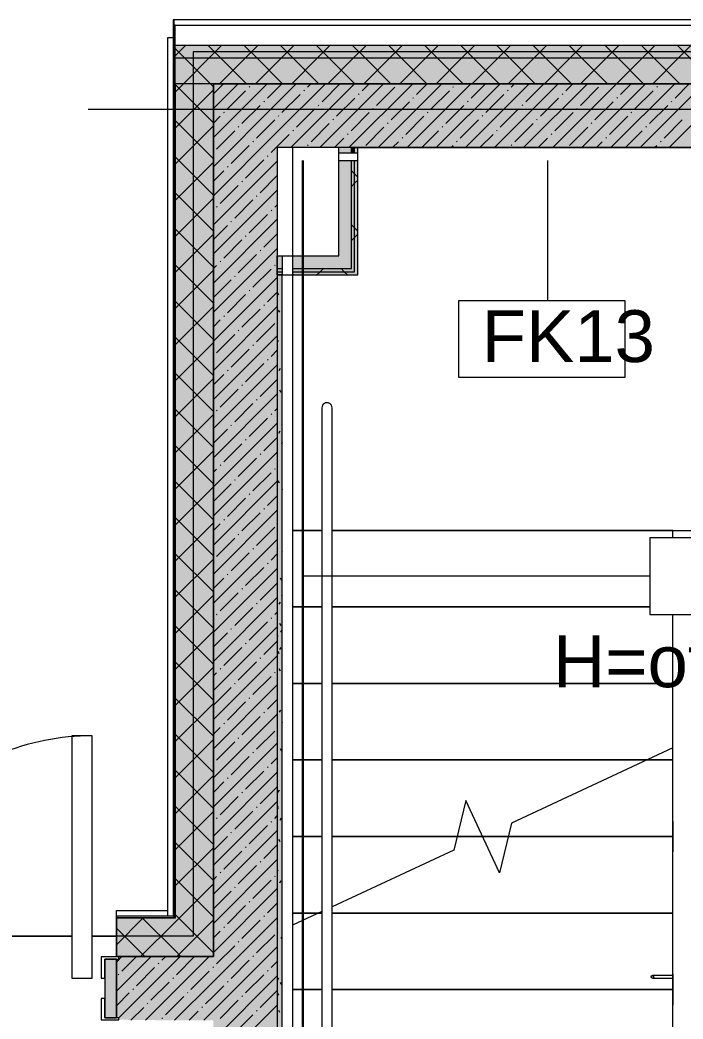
# Model space of a CAD drawing. Header units: millimetres. Extents: x -3817 to 677485, y -22715 to 103890.
# Drawn here: x 88646 to 91243, y 25346 to 29261 of the extents above; entities that cross this region are included whole.
import ezdxf

# ---------------------------------------------------------------- set-up
doc = ezdxf.new("R2010")
doc.units = ezdxf.units.MM
doc.layers.add('PDF _Геометрия', color=7, linetype='Continuous', true_color=0x1d1d1d)
doc.layers.add('PDF _Сплошная заливка', color=7, linetype='Continuous', true_color=0xffffff)
doc.layers.add('PDF _Текст', color=7, linetype='Continuous')
doc.styles.add('PDF GOST-Common', font='arial.ttf')

msp = doc.modelspace()

# ---------------------------------------------------------------- hatches: boundary and pattern name
at = {"layer": 'PDF _Сплошная заливка', "transparency": 33554559}
for points in [[(93453.6, 29111.3), (93453.6, 29161.3), (89253.6, 29161.3), (89253.6, 29111.3), (93403.6, 29111.3)], [(89253.6, 25591.3), (89403.6, 25591.3), (89403.6, 29011.4), (89253.6, 29011.4), (89253.6, 25741.4)], [(89430.9, 19181.3), (89653.6, 19182.4), (89653.6, 29011.4), (89403.6, 29011.4), (89403.6, 19181.3)], [(93053.6, 28761.3), (93053.6, 29011.4), (89653.6, 29011.4), (89653.6, 28761.3), (92757.4, 28761.3)]]:
    msp.add_hatch(color=256, dxfattribs=at).paths.add_polyline_path(points)
h = msp.add_hatch(color=256, dxfattribs=at)
h.paths.add_polyline_path([(89957.1, 28262), (89969.6, 28262), (89969.6, 28711.3), (89957.1, 28711.3), (89957.1, 28274.5)], flags=0)
h.paths.add_polyline_path([(89969.6, 28741.3), (89969.6, 28761.3), (89957.1, 28761.3), (89957.1, 28741.3)], flags=0)
at = {"layer": 'PDF _Сплошная заливка', "true_color": 0xe7e7e7, "transparency": 33554559}
h = msp.add_hatch(color=254, dxfattribs=at)
h.paths.add_polyline_path([(89894.6, 28287), (89894.6, 28337), (89713.6, 28337), (89713.6, 28287)], flags=0)
h.paths.add_polyline_path([(89653.6, 28287), (89673.6, 28287), (89673.6, 28337), (89653.6, 28337), (89653.6, 28316.8)], flags=0)
at = {"layer": 'PDF _Сплошная заливка', "transparency": 33554559}
h = msp.add_hatch(color=256, dxfattribs=at)
h.paths.add_polyline_path([(89653.6, 28274.5), (89673.6, 28274.5), (89673.6, 28287), (89653.6, 28287)], flags=0)
h.paths.add_polyline_path([(89944.6, 28274.5), (89944.6, 28287), (89713.6, 28287), (89713.6, 28274.5), (89894.6, 28274.5)], flags=0)
h = msp.add_hatch(color=256, dxfattribs=at)
h.paths.add_polyline_path([(89653.6, 28262), (89673.6, 28262), (89673.6, 28274.5), (89653.6, 28274.5)], flags=0)
h.paths.add_polyline_path([(89957.1, 28262), (89957.1, 28274.5), (89713.6, 28274.5), (89713.6, 28262), (89894.6, 28262)], flags=0)
h = msp.add_hatch(color=256, dxfattribs=at)
h.paths.add_polyline_path([(89098.2, 25591.3), (89253.6, 25591.3), (89253.6, 25741.4), (89023.6, 25741.4), (89023.6, 25591.3)], flags=0)
h.paths.add_polyline_path([(85623.6, 25591.3), (85623.6, 25741.4), (85363.6, 25741.4), (85363.6, 25591.3), (85438.9, 25591.3)], flags=0)
h.paths.add_polyline_path([(87102.2, 25591.3), (87323.6, 25591.3), (87323.6, 25741.4), (86773.6, 25741.4), (86773.6, 25591.3)], flags=0)
h = msp.add_hatch(color=256, dxfattribs=at)
h.paths.add_polyline_path([(89218.6, 25341.3), (89403.6, 25341.3), (89403.6, 25591.3), (89033.6, 25589.3), (89033.6, 25581.3), (89023.6, 25581.3), (89023.6, 25351.3), (89033.6, 25351.3), (89033.6, 25343.4), (89206.1, 25341.3)], flags=0)
h.paths.add_polyline_path([(85243.6, 25341.3), (85593.6, 25343.4), (85593.6, 25351.3), (85623.6, 25351.3), (85623.6, 25581.3), (85593.6, 25581.3), (85593.6, 25589.3), (85243.6, 25591.3)], flags=0)
h.paths.add_polyline_path([(87313.6, 25341.3), (87313.6, 25343.4), (87313.6, 25351.3), (87323.6, 25351.3), (87323.6, 25581.3), (87313.6, 25582.1), (87313.6, 25589.3), (86803.6, 25589.3), (86803.6, 25581.3), (86773.6, 25581.3), (86773.6, 25351.3), (86803.6, 25351.3), (86803.6, 25343.4), (87223.6, 25341.3)], flags=0)

# ---------------------------------------------------------------- linework, layer by layer
at = {"layer": 'PDF _Геометрия', "color": 9, "lineweight": 9, "true_color": 0xc0c0c0}
for points in [[(93553.6, 26961.3), (93553.6, 29011.4), (93553.6, 29241.3), (93553.6, 29261.4), (89250.6, 29261.4), (89245.6, 29261.4), (89245.6, 29011.4), (89245.6, 25749.3), (89023.6, 25749.3), (89023.6, 25591.3), (89023.6, 25771.3), (89223.6, 25771.3)], [(89245.6, 29191.3), (89223.6, 29191.3), (89223.6, 25749.3)], [(89673.6, 28262), (89653.6, 28262), (89653.6, 28337), (89673.6, 28337), (89713.6, 28337), (89894.6, 28337), (89894.6, 28711.3), (89894.6, 28741.3), (89894.6, 28761.3), (89653.6, 28761.3), (89653.6, 19761.3)], [(89894.6, 28711.3), (89969.6, 28711.3), (89969.6, 28741.3), (89969.6, 28761.3), (93053.6, 28761.3), (93053.6, 26961.3), (93303.6, 26961.3)], [(89894.6, 28741.3), (89969.6, 28741.3)], [(89673.6, 28337), (89673.6, 28262), (89713.6, 28262), (89894.6, 28262), (89957.1, 28262), (89969.6, 28262), (89969.6, 28711.3)], [(89713.6, 28337), (89713.6, 28262)], [(89673.6, 19781.3), (89673.6, 26844.3), (89673.6, 28261.5), (89653.6, 28261.5), (89653.6, 19761.3)], [(89023.6, 25581.3), (89023.6, 25351.3)]]:
    msp.add_lwpolyline(points, dxfattribs=at)
at = {"layer": 'PDF _Геометрия', "color": 7, "lineweight": 9}
for points in [[(89023.6, 25744.3), (89245.6, 25744.3), (89250.6, 25744.3), (89250.6, 29011.4), (89250.6, 29241.3), (89250.6, 29261.4)], [(89253.6, 29011.4), (89253.6, 29111.3), (89253.6, 29161.3), (89253.6, 29241.3), (89250.6, 29241.3), (89253.6, 29241.3), (93533.6, 29241.3), (93533.6, 29161.3), (93533.6, 29011.4), (93533.6, 26961.3)], [(93428.6, 26961.3), (93428.6, 29136.3), (89324.6, 29136.3), (89324.6, 25670.3), (89023.6, 25670.3)], [(93453.6, 26961.3), (93453.6, 29011.4), (93453.6, 29111.3), (93453.6, 29161.3), (89253.6, 29161.3)], [(93403.6, 26961.3), (93403.6, 29011.4), (93403.6, 29111.3), (89253.6, 29111.3)], [(89403.6, 29011.4), (89253.6, 29011.4), (89253.6, 25741.4), (89250.6, 25741.4), (89245.6, 25741.4), (89023.6, 25741.4)], [(89944.6, 28741.3), (89944.6, 28761.3), (89894.6, 28761.3)], [(89944.6, 28761.3), (89957.1, 28761.3)], [(89957.1, 28741.3), (89957.1, 28761.3), (89969.6, 28761.3)], [(89713.6, 28287), (89894.6, 28287), (89944.6, 28287), (89944.6, 28711.3)], [(89713.6, 28274.5), (89894.6, 28274.5), (89944.6, 28274.5), (89957.1, 28274.5), (89957.1, 28711.3)], [(90713.6, 28161.3), (90713.6, 28711.3)], [(89653.6, 28287), (89673.6, 28287)], [(89653.6, 28274.5), (89673.6, 28274.5)], [(89868.6, 23281.3), (89868.6, 27741.3), (89867.9, 27746.5), (89865.9, 27751.4), (89862.7, 27755.5), (89858.6, 27758.7), (89853.8, 27760.7), (89848.6, 27761.3), (89843.4, 27760.7), (89838.6, 27758.7), (89834.4, 27755.5), (89831.3, 27751.4), (89829.3, 27746.5), (89828.6, 27741.3), (89828.6, 23281.3)], [(91112.9, 27082.1), (89753.6, 27082.1)], [(91203.6, 26121.3), (91203.6, 26001.3), (91203.6, 26121.3)], [(89245.6, 25591.3), (89023.6, 25591.3), (89245.6, 25591.3), (89253.6, 25591.3)], [(91203.6, 25516.3), (91148.6, 25516.3), (91145, 25516.3), (91129.7, 25516.3), (91123.6, 25516.3), (91120.9, 25515.6), (91118.6, 25511.3), (91119.4, 25508.6)], [(91123.6, 25506.3), (91123.8, 25506.3), (91132.2, 25506.3), (91148.6, 25506.3), (91203.6, 25506.3)], [(91203.6, 25521.3), (91203.6, 25401.4), (91203.6, 25521.3)], [(91203.6, 25516.2), (91203.6, 25516.3), (91203.6, 25516.2), (91203.6, 25515.7), (91203.6, 25514.9), (91203.6, 25513.8), (91203.6, 25512.6), (91203.6, 25511.3), (91203.6, 25510.1), (91203.6, 25508.8), (91203.6, 25507.8), (91203.6, 25507), (91203.6, 25506.5), (91203.6, 25506.3), (91203.6, 25506.5)]]:
    msp.add_lwpolyline(points, dxfattribs=at)
at = {"layer": 'PDF _Геометрия', "lineweight": 9}
for points in [[(89253.6, 28978.8), (89286.1, 29011.4), (89386.1, 29111.3), (89436.1, 29161.3)], [(89253.6, 29120.2), (89294.7, 29161.3)], [(89403.6, 28999.7), (89391.9, 29011.4), (89291.9, 29111.3), (89253.6, 29149.7)], [(89533.4, 29011.4), (89433.4, 29111.3), (89383.4, 29161.3)], [(89427.6, 29011.4), (89527.6, 29111.3), (89577.6, 29161.3)], [(89674.8, 29011.4), (89574.8, 29111.3), (89524.8, 29161.3)], [(89569, 29011.4), (89669, 29111.3), (89719, 29161.3)], [(89816.2, 29011.4), (89716.2, 29111.3), (89666.2, 29161.3)], [(89710.4, 29011.4), (89810.4, 29111.3), (89860.4, 29161.3)], [(89957.6, 29011.4), (89857.6, 29111.3), (89807.6, 29161.3)], [(89851.8, 29011.4), (89951.8, 29111.3), (90001.8, 29161.3)], [(90099, 29011.4), (89999, 29111.3), (89949, 29161.3)], [(89993.2, 29011.4), (90093.2, 29111.3), (90143.2, 29161.3)], [(90240.5, 29011.4), (90140.5, 29111.3), (90090.5, 29161.3)], [(90134.7, 29011.4), (90234.7, 29111.3), (90284.7, 29161.3)], [(90381.9, 29011.4), (90281.9, 29111.3), (90231.9, 29161.3)], [(90276.1, 29011.4), (90376.1, 29111.3), (90426.1, 29161.3)], [(90523.3, 29011.4), (90423.3, 29111.3), (90373.3, 29161.3)], [(90417.5, 29011.4), (90517.5, 29111.3), (90567.5, 29161.3)], [(90664.7, 29011.4), (90564.7, 29111.3), (90514.7, 29161.3)], [(90558.9, 29011.4), (90658.9, 29111.3), (90708.9, 29161.3)], [(90806.1, 29011.4), (90706.1, 29111.3), (90656.1, 29161.3)], [(90700.3, 29011.4), (90800.3, 29111.3), (90850.3, 29161.3)], [(90947.6, 29011.4), (90847.6, 29111.3), (90797.6, 29161.3)], [(90841.8, 29011.4), (90941.8, 29111.3), (90991.8, 29161.3)], [(91089, 29011.4), (90989, 29111.3), (90939, 29161.3)], [(90983.2, 29011.4), (91083.2, 29111.3), (91133.2, 29161.3)], [(91230.4, 29011.4), (91130.4, 29111.3), (91080.4, 29161.3)], [(91124.6, 29011.4), (91224.6, 29111.3), (91274.6, 29161.3)], [(91371.8, 29011.4), (91271.8, 29111.3), (91221.8, 29161.3)], [(89403.6, 28858.3), (89253.6, 29008.3)], [(89253.6, 28837.4), (89403.6, 28987.4)], [(89403.6, 28914.5), (89500.4, 29011.4)], [(89403.6, 28800.5), (89614.5, 29011.4)], [(89403.6, 28686.4), (89653.6, 28936.4), (89728.5, 29011.4)], [(89403.6, 28572.4), (89653.6, 28822.4), (89842.6, 29011.4)], [(89403.6, 28971.5), (89443.4, 29011.4)], [(89458.6, 28912.5), (89529.9, 28983.8)], [(89544.1, 28998), (89546.5, 29000.4)], [(89615.4, 28955.3), (89653.6, 28993.4), (89671.5, 29011.4)], [(89706.6, 28761.3), (89956.6, 29011.4)], [(89758, 28983.8), (89760.4, 28986.2)], [(89772.2, 28998), (89785.5, 29011.4)], [(89820.7, 28761.3), (90070.7, 29011.4)], [(89829.3, 28941), (89899.6, 29011.4)], [(89934.7, 28761.3), (90184.7, 29011.4)], [(89986.1, 28983.8), (90013.6, 29011.4)], [(90043.1, 28926.8), (90114.4, 28998)], [(90048.8, 28761.3), (90298.8, 29011.4)], [(90162.8, 28761.3), (90412.8, 29011.4)], [(90199.9, 28969.5), (90241.7, 29011.4)], [(90257, 28912.5), (90328.2, 28983.8)], [(90276.9, 28761.3), (90526.9, 29011.4)], [(90342.5, 28998), (90344.9, 29000.4)], [(90390.9, 28761.3), (90640.9, 29011.4)], [(90413.8, 28955.3), (90469.8, 29011.4)], [(90505, 28761.3), (90755, 29011.4)], [(90556.3, 28983.8), (90558.7, 28986.2)], [(90570.6, 28998), (90583.9, 29011.4)], [(90619, 28761.3), (90869, 29011.4)], [(90627.6, 28941), (90697.9, 29011.4)], [(90733.1, 28761.3), (90983.1, 29011.4)], [(90784.4, 28983.8), (90812, 29011.4)], [(90841.5, 28926.8), (90912.7, 28998)], [(90847.1, 28761.3), (91097.1, 29011.4)], [(90961.2, 28761.3), (91211.2, 29011.4)], [(90998.3, 28969.5), (91040.1, 29011.4)], [(91055.3, 28912.5), (91126.6, 28983.8)], [(91075.2, 28761.3), (91325.2, 29011.4)], [(91140.8, 28998), (91143.2, 29000.4)], [(91189.3, 28761.3), (91439.3, 29011.4)], [(91212.1, 28955.3), (91268.2, 29011.4)], [(89601.2, 28941), (89603.5, 28943.4)], [(89672.4, 28898.3), (89743.7, 28969.5)], [(89886.3, 28884), (89957.6, 28955.3)], [(89971.8, 28969.5), (89974.2, 28971.9)], [(90100.1, 28869.7), (90171.4, 28941)], [(90185.7, 28955.3), (90188, 28957.6)], [(90399.5, 28941), (90401.9, 28943.4)], [(90470.8, 28898.3), (90542.1, 28969.5)], [(90684.6, 28884), (90755.9, 28955.3)], [(90770.2, 28969.5), (90772.5, 28971.9)], [(90898.5, 28869.7), (90969.8, 28941)], [(90984, 28955.3), (90986.4, 28957.6)], [(91197.9, 28941), (91200.2, 28943.4)], [(89444.3, 28898.3), (89446.7, 28900.6)], [(89515.6, 28855.5), (89586.9, 28926.8)], [(89729.5, 28841.2), (89800.8, 28912.5)], [(89815, 28926.8), (89817.4, 28929.1)], [(89943.3, 28827), (90014.6, 28898.3)], [(90028.9, 28912.5), (90031.2, 28914.9)], [(90242.7, 28898.3), (90245.1, 28900.6)], [(90314, 28855.5), (90385.3, 28926.8)], [(90527.8, 28841.2), (90599.1, 28912.5)], [(90613.4, 28926.8), (90615.7, 28929.1)], [(90741.7, 28827), (90812.9, 28898.3)], [(90827.2, 28912.5), (90829.6, 28914.9)], [(91041, 28898.3), (91043.4, 28900.6)], [(91112.3, 28855.5), (91183.6, 28926.8)], [(89403.6, 28716.9), (89253.6, 28866.9)], [(89403.6, 28857.5), (89430.1, 28884)], [(89572.7, 28798.5), (89643.9, 28869.7)], [(89658.2, 28884), (89660.6, 28886.4)], [(89786.5, 28784.2), (89857.8, 28855.5)], [(89872, 28869.7), (89874.4, 28872.1)], [(90085.9, 28855.5), (90088.2, 28857.9)], [(90157.2, 28812.7), (90228.4, 28884)], [(90371, 28798.5), (90442.3, 28869.7)], [(90456.5, 28884), (90458.9, 28886.4)], [(90584.8, 28784.2), (90656.1, 28855.5)], [(90670.4, 28869.7), (90672.7, 28872.1)], [(90884.2, 28855.5), (90886.6, 28857.9)], [(90955.5, 28812.7), (91026.8, 28884)], [(91169.3, 28798.5), (91240.6, 28869.7)], [(89253.6, 28696), (89403.6, 28846)], [(89415.8, 28755.7), (89487.1, 28827)], [(89501.4, 28841.2), (89503.7, 28843.6)], [(89715.2, 28827), (89717.6, 28829.3)], [(90000.3, 28769.9), (90071.6, 28841.2)], [(90219.8, 28761.3), (90285.5, 28827)], [(90299.7, 28841.2), (90302.1, 28843.6)], [(90513.6, 28827), (90515.9, 28829.3)], [(90798.7, 28769.9), (90870, 28841.2)], [(91018.2, 28761.3), (91083.8, 28827)], [(91098.1, 28841.2), (91100.4, 28843.6)], [(89558.4, 28784.2), (89560.8, 28786.6)], [(89629.7, 28741.4), (89653.6, 28765.3), (89701, 28812.7)], [(89877.7, 28761.3), (89914.8, 28798.5)], [(89929.1, 28812.7), (89931.4, 28815.1)], [(90105.8, 28761.3), (90128.6, 28784.2)], [(90142.9, 28798.5), (90145.3, 28800.8)], [(90356.7, 28784.2), (90359.1, 28786.6)], [(90447.9, 28761.3), (90499.3, 28812.7)], [(90676, 28761.3), (90713.1, 28798.5)], [(90727.4, 28812.7), (90729.8, 28815.1)], [(90904.1, 28761.3), (90927, 28784.2)], [(90941.2, 28798.5), (90943.6, 28800.8)], [(91155.1, 28784.2), (91157.5, 28786.6)], [(89403.6, 28743.4), (89404, 28743.8)], [(89472.9, 28698.7), (89544.1, 28769.9)], [(89772.2, 28769.9), (89774.6, 28772.3)], [(90333.9, 28761.3), (90342.5, 28769.9)], [(90570.6, 28769.9), (90573, 28772.3)], [(91132.2, 28761.3), (91140.8, 28769.9)], [(89403.6, 28575.4), (89253.6, 28725.4)], [(89253.6, 28554.5), (89403.6, 28704.5)], [(89403.6, 28458.3), (89653.6, 28708.3)], [(89529.9, 28641.6), (89601.2, 28712.9)], [(89615.4, 28727.2), (89617.8, 28729.6)], [(89403.6, 28629.4), (89444.3, 28670.2)], [(89458.6, 28684.4), (89461, 28686.8)], [(89969.6, 28645.8), (89957.1, 28658.3), (89944.6, 28670.8)], [(89515.6, 28627.4), (89518, 28629.8)], [(89586.9, 28584.6), (89653.6, 28651.3)], [(89944.6, 28609.1), (89957.1, 28621.6), (89969.6, 28634.1)], [(89403.6, 28434), (89253.6, 28584)], [(89403.6, 28344.3), (89653.6, 28594.3)], [(89430.1, 28541.8), (89501.4, 28613.1)], [(89253.6, 28413.1), (89403.6, 28563.1)], [(89487.1, 28484.8), (89558.4, 28556.1)], [(89572.7, 28570.4), (89575, 28572.7)], [(89415.8, 28527.6), (89418.2, 28530)], [(89629.7, 28513.3), (89632.1, 28515.7)], [(89643.9, 28527.6), (89653.6, 28537.2)], [(89403.6, 28230.2), (89653.6, 28480.2)], [(89472.9, 28470.6), (89475.2, 28472.9)], [(89544.1, 28427.8), (89615.4, 28499.1)], [(89403.6, 28292.6), (89253.6, 28442.6)], [(89403.6, 28401.3), (89458.6, 28456.3)], [(89969.6, 28433.7), (89957.1, 28446.2), (89944.6, 28458.7)], [(89253.6, 28271.7), (89403.6, 28421.7)], [(89444.3, 28328), (89515.6, 28399.3)], [(89529.9, 28413.5), (89532.3, 28415.9)], [(89601.2, 28370.8), (89653.6, 28423.2)], [(89944.6, 28397), (89957.1, 28409.5), (89969.6, 28422)], [(89403.6, 28116.2), (89653.6, 28366.2)], [(89586.9, 28356.5), (89589.3, 28358.9)], [(89430.1, 28313.8), (89432.5, 28316.1)], [(89501.4, 28271), (89572.7, 28342.3)], [(89403.6, 28151.2), (89253.6, 28301.2)], [(89253.6, 28130.3), (89403.6, 28280.3)], [(89403.6, 28287.2), (89415.8, 28299.5)], [(89558.4, 28214), (89629.7, 28285.2)], [(89643.9, 28299.5), (89646.3, 28301.9)], [(89809.6, 28262), (89822.1, 28274.5), (89834.6, 28287)], [(89929.1, 28262), (89916.6, 28274.5), (89904.1, 28287)], [(89403.6, 28002.1), (89653.6, 28252.1)], [(89403.6, 28173.2), (89472.9, 28242.5)], [(89487.1, 28256.7), (89489.5, 28259.1)], [(89717, 28262), (89713.6, 28265.4)], [(89544.1, 28199.7), (89546.5, 28202.1)], [(89615.4, 28156.9), (89653.6, 28195.1)], [(89403.6, 28009.8), (89253.6, 28159.8)], [(89458.6, 28114.2), (89529.9, 28185.4)], [(89253.6, 27988.8), (89403.6, 28138.8)], [(89403.6, 27888.1), (89653.6, 28138.1)], [(89515.6, 28057.1), (89586.9, 28128.4)], [(89601.2, 28142.7), (89603.5, 28145)], [(89403.6, 28059.1), (89430.1, 28085.7)], [(89444.3, 28099.9), (89446.7, 28102.3)], [(89501.4, 28042.9), (89503.7, 28045.3)], [(89572.7, 28000.1), (89643.9, 28071.4)], [(89403.6, 27868.3), (89253.6, 28018.3)], [(89253.6, 27847.4), (89403.6, 27997.4)], [(89403.6, 27774), (89653.6, 28024)], [(89415.8, 27957.3), (89487.1, 28028.6)], [(89472.9, 27900.3), (89544.1, 27971.6)], [(89558.4, 27985.9), (89560.8, 27988.2)], [(89629.7, 27943.1), (89653.6, 27967)], [(89403.6, 27945.1), (89404, 27945.5)], [(89615.4, 27928.8), (89617.8, 27931.2)], [(89403.6, 27726.9), (89253.6, 27876.9)], [(89403.6, 27660), (89653.6, 27910)], [(89458.6, 27886.1), (89461, 27888.4)], [(89529.9, 27843.3), (89601.2, 27914.6)], [(89253.6, 27706), (89403.6, 27856)], [(89403.6, 27831), (89444.3, 27871.8)], [(89586.9, 27786.3), (89653.6, 27852.9)], [(89430.1, 27743.5), (89501.4, 27814.8)], [(89515.6, 27829), (89518, 27831.4)], [(89403.6, 27545.9), (89653.6, 27795.9)], [(89572.7, 27772), (89575, 27774.4)], [(89403.6, 27585.5), (89253.6, 27735.5)], [(89415.8, 27729.2), (89418.2, 27731.6)], [(89487.1, 27686.5), (89558.4, 27757.8)], [(89643.9, 27729.2), (89653.6, 27738.9)], [(89253.6, 27564.6), (89403.6, 27714.6)], [(89403.6, 27431.9), (89653.6, 27681.9)], [(89544.1, 27629.5), (89615.4, 27700.7)], [(89629.7, 27715), (89632.1, 27717.4)], [(89403.6, 27602.9), (89458.6, 27658)], [(89472.9, 27672.2), (89475.2, 27674.6)], [(89529.9, 27615.2), (89532.3, 27617.6)], [(89601.2, 27572.4), (89653.6, 27624.8)], [(89403.6, 27444.1), (89253.6, 27594.1)], [(89253.6, 27423.2), (89403.6, 27573.2)], [(89403.6, 27317.8), (89653.6, 27567.8)], [(89444.3, 27529.7), (89515.6, 27600.9)], [(89501.4, 27472.6), (89572.7, 27543.9)], [(89586.9, 27558.2), (89589.3, 27560.5)], [(89403.6, 27488.9), (89415.8, 27501.1)], [(89430.1, 27515.4), (89432.5, 27517.8)], [(89558.4, 27415.6), (89629.7, 27486.9)], [(89643.9, 27501.1), (89646.3, 27503.5)], [(89403.6, 27302.6), (89253.6, 27452.6)], [(89403.6, 27203.8), (89653.6, 27453.8)], [(89487.1, 27458.4), (89489.5, 27460.8)], [(89253.6, 27281.7), (89403.6, 27431.7)], [(89403.6, 27374.8), (89472.9, 27444.1)], [(89458.6, 27315.8), (89529.9, 27387.1)], [(89544.1, 27401.4), (89546.5, 27403.7)], [(89615.4, 27358.6), (89653.6, 27396.7)], [(89403.6, 27089.7), (89653.6, 27339.7)], [(89515.6, 27258.8), (89586.9, 27330.1)], [(89601.2, 27344.3), (89603.5, 27346.7)], [(89403.6, 27161.2), (89253.6, 27311.2)], [(89253.6, 27140.3), (89403.6, 27290.3)], [(89444.3, 27301.6), (89446.7, 27303.9)], [(89403.6, 27260.8), (89430.1, 27287.3)], [(89572.7, 27201.8), (89643.9, 27273.1)], [(89403.6, 26975.7), (89653.6, 27225.7)], [(89415.8, 27159), (89487.1, 27230.3)], [(89501.4, 27244.5), (89503.7, 27246.9)], [(89472.9, 27102), (89544.1, 27173.3)], [(89558.4, 27187.5), (89560.8, 27189.9)], [(89403.6, 27019.8), (89253.6, 27169.8)], [(89253.6, 26998.9), (89403.6, 27148.9)], [(89403.6, 27146.7), (89404, 27147.1)], [(89615.4, 27130.5), (89617.8, 27132.9)], [(89629.7, 27144.7), (89653.6, 27168.6)], [(89403.6, 26861.6), (89653.6, 27111.6)], [(89529.9, 27045), (89601.2, 27116.2)], [(89403.6, 27032.7), (89444.3, 27073.5)], [(89458.6, 27087.7), (89461, 27090.1)], [(89586.9, 26987.9), (89653.6, 27054.6)], [(89403.6, 26878.4), (89253.6, 27028.4)], [(89430.1, 26945.2), (89501.4, 27016.4)], [(89515.6, 27030.7), (89518, 27033.1)], [(89253.6, 26857.5), (89403.6, 27007.5)], [(89403.6, 26747.6), (89653.6, 26997.6)], [(89572.7, 26973.7), (89575, 26976)], [(89487.1, 26888.1), (89558.4, 26959.4)], [(89643.9, 26930.9), (89653.6, 26940.5)], [(89415.8, 26930.9), (89418.2, 26933.3)], [(89544.1, 26831.1), (89615.4, 26902.4)], [(89629.7, 26916.6), (89632.1, 26919)], [(89403.6, 26737), (89253.6, 26887)], [(89253.6, 26716.1), (89403.6, 26866.1)], [(89403.6, 26633.5), (89653.6, 26883.5)], [(89403.6, 26804.6), (89458.6, 26859.6)], [(89472.9, 26873.9), (89475.2, 26876.2)], [(89529.9, 26816.9), (89532.3, 26819.2)], [(89601.2, 26774.1), (89653.6, 26826.5)], [(89444.3, 26731.3), (89515.6, 26802.6)], [(89403.6, 26595.5), (89253.6, 26745.5)], [(89403.6, 26519.5), (89653.6, 26769.5)], [(89501.4, 26674.3), (89572.7, 26745.6)], [(89586.9, 26759.8), (89589.3, 26762.2)], [(89253.6, 26574.6), (89403.6, 26724.6)], [(89403.6, 26690.5), (89415.8, 26702.8)], [(89430.1, 26717.1), (89432.5, 26719.4)], [(89643.9, 26702.8), (89646.3, 26705.2)], [(89558.4, 26617.3), (89629.7, 26688.6)], [(89403.6, 26405.4), (89653.6, 26655.4)], [(89403.6, 26576.5), (89472.9, 26645.8)], [(89487.1, 26660), (89489.5, 26662.4)], [(89403.6, 26454.1), (89253.6, 26604.1)], [(89458.6, 26517.5), (89529.9, 26588.8)], [(89544.1, 26603), (89546.5, 26605.4)], [(89615.4, 26560.2), (89653.6, 26598.4)], [(89253.6, 26433.2), (89403.6, 26583.2)], [(89601.2, 26546), (89603.5, 26548.4)], [(89403.6, 26291.4), (89653.6, 26541.4)], [(89515.6, 26460.5), (89586.9, 26531.7)], [(89403.6, 26462.4), (89430.1, 26489)], [(89444.3, 26503.2), (89446.7, 26505.6)], [(89572.7, 26403.4), (89643.9, 26474.7)], [(89403.6, 26312.7), (89253.6, 26462.7)], [(89253.6, 26291.8), (89403.6, 26441.8)], [(89415.8, 26360.7), (89487.1, 26431.9)], [(89501.4, 26446.2), (89503.7, 26448.6)], [(89403.6, 26177.3), (89653.6, 26427.3)], [(89558.4, 26389.2), (89560.8, 26391.5)], [(89472.9, 26303.6), (89544.1, 26374.9)], [(89629.7, 26346.4), (89653.6, 26370.3)], [(89403.6, 26171.3), (89253.6, 26321.3)], [(89403.6, 26348.4), (89404, 26348.8)], [(89403.6, 26063.3), (89653.6, 26313.3)], [(89529.9, 26246.6), (89601.2, 26317.9)], [(89615.4, 26332.1), (89617.8, 26334.5)], [(89253.6, 26150.4), (89403.6, 26300.4)], [(89403.6, 26234.3), (89444.3, 26275.1)], [(89458.6, 26289.4), (89461, 26291.7)], [(89515.6, 26232.4), (89518, 26234.7)], [(89586.9, 26189.6), (89653.6, 26256.3)], [(89403.6, 25949.2), (89653.6, 26199.2)], [(89430.1, 26146.8), (89501.4, 26218.1)], [(89403.6, 26029.9), (89253.6, 26179.9)], [(89253.6, 26008.9), (89403.6, 26158.9)], [(89487.1, 26089.8), (89558.4, 26161.1)], [(89572.7, 26175.3), (89575, 26177.7)], [(89415.8, 26132.6), (89418.2, 26134.9)], [(89629.7, 26118.3), (89632.1, 26120.7)], [(89643.9, 26132.6), (89653.6, 26142.2)], [(89403.6, 25835.2), (89653.6, 26085.2)], [(89472.9, 26075.5), (89475.2, 26077.9)], [(89544.1, 26032.8), (89615.4, 26104)], [(89403.6, 25888.4), (89253.6, 26038.4)], [(89403.6, 26006.3), (89458.6, 26061.3)], [(89253.6, 25867.5), (89403.6, 26017.5)], [(89444.3, 25933), (89515.6, 26004.3)], [(89529.9, 26018.5), (89532.3, 26020.9)], [(89601.2, 25975.7), (89653.6, 26028.2)], [(89403.6, 25721.1), (89653.6, 25971.1)], [(89586.9, 25961.5), (89589.3, 25963.9)], [(89430.1, 25918.7), (89432.5, 25921.1)], [(89501.4, 25875.9), (89572.7, 25947.2)], [(89403.6, 25747), (89253.6, 25897)], [(89403.6, 25892.2), (89415.8, 25904.5)], [(89558.4, 25818.9), (89629.7, 25890.2)], [(89643.9, 25904.5), (89646.3, 25906.8)], [(89118.8, 25591.3), (89253.6, 25726.1), (89403.6, 25876.1)], [(89403.6, 25607.1), (89653.6, 25857.1)], [(89403.6, 25778.2), (89472.9, 25847.4)], [(89487.1, 25861.7), (89489.5, 25864.1)], [(89544.1, 25804.7), (89546.5, 25807)], [(89458.6, 25719.1), (89529.9, 25790.4)], [(89615.4, 25761.9), (89653.6, 25800.1)], [(89023.6, 25637.5), (89127.4, 25741.4)], [(89276.4, 25591.3), (89253.6, 25614.2), (89126.4, 25741.4)], [(89251.9, 25341.3), (89403.6, 25493), (89653.6, 25743)], [(89403.6, 25605.6), (89253.6, 25755.6)], [(89260.2, 25591.3), (89403.6, 25734.7)], [(89515.6, 25662.1), (89586.9, 25733.4)], [(89601.2, 25747.6), (89603.5, 25750)], [(89135, 25591.3), (89023.6, 25702.7)], [(89403.6, 25664.1), (89430.1, 25690.6)], [(89444.3, 25704.9), (89446.7, 25707.2)], [(89501.4, 25647.8), (89503.7, 25650.2)], [(89572.7, 25605.1), (89643.9, 25676.4)], [(89365.9, 25341.3), (89403.6, 25379), (89653.6, 25629)], [(89415.8, 25562.3), (89487.1, 25633.6)], [(89023.6, 25569.2), (89045.7, 25591.3)], [(89023.6, 25455.2), (89159.8, 25591.3)], [(89033.6, 25351.1), (89273.8, 25591.3)], [(89045.2, 25533.8), (89102.7, 25591.3)], [(89137.8, 25341.3), (89387.8, 25591.3)], [(89202, 25576.6), (89216.8, 25591.3)], [(89259, 25519.5), (89330.3, 25590.8)], [(89401.7, 25591.3), (89403.6, 25593.3)], [(89472.9, 25505.3), (89544.1, 25576.6)], [(89558.4, 25590.8), (89560.8, 25593.2)], [(89629.7, 25548.1), (89653.6, 25572)], [(89102.2, 25476.8), (89173.5, 25548.1)], [(89187.7, 25562.3), (89190.1, 25564.7)], [(89316, 25462.5), (89387.3, 25533.8)], [(89401.6, 25548.1), (89403.6, 25550.1), (89404, 25550.4)], [(89615.4, 25533.8), (89617.8, 25536.2)], [(89030.9, 25519.5), (89033.3, 25521.9)], [(89159.2, 25419.8), (89230.5, 25491)], [(89244.8, 25505.3), (89247.1, 25507.7)], [(89403.6, 25264.9), (89653.6, 25514.9)], [(89458.6, 25491), (89461, 25493.4)], [(89529.9, 25448.3), (89601.2, 25519.5)], [(89087.9, 25462.5), (89090.3, 25464.9)], [(89301.8, 25448.3), (89304.2, 25450.6)], [(89373.1, 25405.5), (89403.6, 25436), (89444.3, 25476.8)], [(89586.9, 25391.2), (89653.6, 25457.9)], [(89023.6, 25398.2), (89073.7, 25448.3)], [(89216.2, 25362.7), (89287.5, 25434)], [(89430.1, 25348.5), (89501.4, 25419.8)], [(89515.6, 25434), (89518, 25436.4)], [(89080.8, 25341.3), (89130.7, 25391.2)], [(89145, 25405.5), (89147.3, 25407.9)], [(89308.9, 25341.3), (89344.6, 25377)], [(89358.8, 25391.2), (89361.2, 25393.6)], [(89403.6, 25150.9), (89653.6, 25400.9)], [(89572.7, 25377), (89575, 25379.4)], [(89202, 25348.5), (89204.4, 25350.8)], [(89487.1, 25291.4), (89558.4, 25362.7)]]:
    msp.add_lwpolyline(points, dxfattribs=at)
at = {"layer": 'PDF _Геометрия', "color": 9, "lineweight": 9, "true_color": 0xc0c0c0}
msp.add_lwpolyline([(89653.6, 29011.4), (89403.6, 29011.4), (89403.6, 25591.3), (89245.6, 25591.3), (89253.6, 25591.3), (89403.6, 25591.3), (89403.6, 29011.4), (93303.6, 29011.4), (93053.6, 29011.4)], close=True, dxfattribs=at)
at = {"layer": 'PDF _Геометрия', "color": 253, "lineweight": 9, "true_color": 0xaaaaaa}
for points in [[(88912.7, 28911.3), (90983.6, 28911.3), (93483.6, 28911.3)], [(91203.6, 27232.1), (91203.6, 27261.3), (89868.6, 27261.3), (91203.6, 27261.3), (91503.6, 27261.3), (93053.6, 27261.3), (93053.6, 28761.3), (89713.2, 28761.3), (89713.2, 27261.3), (89828.6, 27261.3), (89713.2, 27261.3), (89713.2, 25713.9), (89713.2, 25461.3), (89713.2, 25161.3)], [(91203.6, 23621.3), (91203.6, 23661.3), (91203.6, 23961.3), (91203.6, 24261.3), (91203.6, 24561.3), (91203.6, 24861.3), (91203.6, 25161.3), (91203.6, 25461.3), (91203.6, 25761.3), (91203.6, 26061.3), (91203.6, 26361.3), (91203.6, 26408.8), (91203.6, 26932.1)], [(91203.6, 26408.8), (90571.7, 26114.2), (90524.4, 25919.7), (90392.3, 26203), (90345.1, 26008.5), (89868.6, 25786.3)], [(89828.6, 25767.7), (89713.2, 25713.9)]]:
    msp.add_lwpolyline(points, dxfattribs=at)
at = {"layer": 'PDF _Геометрия', "color": 231, "lineweight": 30, "true_color": 0xff80c0}
msp.add_lwpolyline([(89753.6, 28711.3), (89753.6, 19792.3)], dxfattribs=at)
at = {"layer": 'PDF _Геометрия', "color": 253, "lineweight": 9, "true_color": 0x9b9b9b}
for points in [[(89655.5, 28252), (89653.6, 28255.3)], [(89671.9, 28246.1), (89673.6, 28246.1)], [(89659.6, 28183.9), (89654.5, 28192.7)], [(89663.6, 28115.9), (89658.6, 28124.6)], [(89671.9, 28124.1), (89673.6, 28124.1)], [(89658, 28004.9), (89653.6, 27997.1)], [(89671.9, 28032.7), (89673.6, 28032.7)], [(89654, 27936.8), (89653.6, 27936.1)], [(89665.1, 27895.2), (89660.1, 27886.5)], [(89671.9, 27910.8), (89673.6, 27910.8)], [(89668.8, 27802.1), (89663.8, 27810.9)], [(89671.9, 27788.9), (89673.6, 27788.9)], [(89671.9, 27697.4), (89673.6, 27697.4)], [(89664, 27649.4), (89659, 27640.7)], [(89673.6, 27672), (89672, 27674.8)], [(89673.6, 27605), (89670.2, 27599.1)], [(89654.7, 27582.8), (89653.6, 27584.7)], [(89671.9, 27575.5), (89673.6, 27575.5)], [(89662.8, 27446.7), (89657.8, 27455.4)], [(89671.9, 27453.6), (89673.6, 27453.6)], [(89673.6, 27422.1), (89673.1, 27421.4)], [(89671.9, 27362.1), (89673.6, 27362.1)], [(89654.8, 27267.6), (89653.6, 27265.6)], [(89671.9, 27240.2), (89673.6, 27240.2)], [(89673.6, 27178.3), (89672, 27175.7)], [(89671.9, 27118.3), (89673.6, 27118.3)], [(89672.1, 27064.9), (89667.1, 27073.6)], [(89653.7, 27021.9), (89653.6, 27021.7)], [(89671.9, 27026.9), (89673.6, 27026.9)], [(89664.8, 26980.3), (89659.8, 26971.6)], [(89673.6, 27001.4), (89671.2, 27005.6)], [(89671.9, 26904.9), (89673.6, 26904.9)], [(89669.1, 26887.2), (89664.1, 26895.9)], [(89671.9, 26870.6), (89666.9, 26861.9)], [(89658, 26845.6), (89653.6, 26853.2)], [(89662, 26777.6), (89657, 26786.3)], [(89667.8, 26802.6), (89662.8, 26793.9)], [(89671.9, 26783), (89673.6, 26783)], [(89666.1, 26709.5), (89661.1, 26718.2)], [(89655, 26667.9), (89653.6, 26670.3)], [(89671.9, 26691.6), (89673.6, 26691.6)], [(89666.7, 26556.8), (89661.7, 26548.1)], [(89671.9, 26569.7), (89673.6, 26569.7)], [(89673.6, 26507.7), (89672.9, 26506.5)], [(89671.9, 26447.7), (89673.6, 26447.7)], [(89671.3, 26395.8), (89666.3, 26404.5)], [(89654.5, 26352.7), (89653.6, 26351.2)], [(89671.9, 26356.3), (89673.6, 26356.3)], [(89661.5, 26243.1), (89656.5, 26234.4)], [(89671.9, 26234.4), (89673.6, 26234.4)], [(89657.2, 26176.4), (89653.6, 26182.6)], [(89657.5, 26175), (89653.6, 26168.3)], [(89668.6, 26133.4), (89663.6, 26124.7)], [(89671.9, 26112.5), (89673.6, 26112.5)], [(89665.3, 26040.4), (89660.3, 26049.1)], [(89671.9, 26021), (89673.6, 26021)], [(89656.4, 25929.3), (89653.6, 25924.5)], [(89667.5, 25887.7), (89662.5, 25879)], [(89671.9, 25899.1), (89673.6, 25899.1)], [(89671.9, 25777.2), (89673.6, 25777.2)], [(89671.9, 25685.7), (89673.6, 25685.7)], [(89673.6, 25660.3), (89669.6, 25667.3)], [(89671.9, 25563.8), (89673.6, 25563.8)], [(89658.3, 25505.9), (89653.6, 25497.7)], [(89671.6, 25480.9), (89666.6, 25489.6)], [(89660.4, 25439.2), (89655.4, 25447.9)], [(89671.9, 25441.9), (89673.6, 25441.9)], [(89664.5, 25371.2), (89659.5, 25379.9)], [(89671.9, 25350.5), (89673.6, 25350.5)]]:
    msp.add_lwpolyline(points, dxfattribs=at)
at = {"layer": 'PDF _Геометрия', "color": 7, "lineweight": 9}
for points in [[(91016.7, 28161.3), (90363.6, 28161.3), (90363.6, 27861.3), (91016.7, 27861.3)], [(91766, 27232.1), (91112.9, 27232.1), (91112.9, 26932.1), (91766, 26932.1)]]:
    msp.add_lwpolyline(points, close=True, dxfattribs=at)
at = {"layer": 'PDF _Геометрия', "color": 253, "lineweight": 9, "true_color": 0xaaaaaa}
for points in [[(89828.6, 26961.3), (89713.2, 26961.3)], [(91112.9, 26961.3), (89868.6, 26961.3)], [(89828.6, 26661.4), (89713.2, 26661.4)], [(91203.6, 26661.4), (89868.6, 26661.4)], [(89828.6, 26361.3), (89713.2, 26361.3)], [(91203.6, 26361.3), (91101.7, 26361.3), (89868.6, 26361.3), (91101.7, 26361.3)], [(89828.6, 26061.3), (89713.2, 26061.3)], [(90458.4, 26061.3), (90357.9, 26061.3), (89868.6, 26061.3), (90357.9, 26061.3)], [(91203.6, 26061.3), (90558.8, 26061.3), (90458.4, 26061.3), (90558.8, 26061.3)], [(89828.6, 25761.3), (89815, 25761.3), (89713.2, 25761.3), (89815, 25761.3)], [(91203.6, 25761.3), (89868.6, 25761.3)], [(89033.6, 25581.3), (89033.6, 25589.3), (88963.6, 25589.3), (88963.6, 25506.3), (88978.6, 25506.3), (88978.6, 25581.3)], [(89828.6, 25461.3), (89713.2, 25461.3)], [(91203.6, 25461.3), (89868.6, 25461.3)], [(89033.6, 25351.3), (88978.6, 25351.3), (88978.6, 25426.3), (88963.6, 25426.3), (88963.6, 25343.4), (89033.6, 25343.4)]]:
    msp.add_lwpolyline(points, close=True, dxfattribs=at)
msp.add_lwpolyline([(88928.6, 26456.3, 0.414214), (87978.6, 25506.3), (87964.5, 25631), (87923.1, 25749.3), (87856.4, 25855.5), (87767.7, 25944.2), (87661.6, 26010.9), (87543.2, 26052.3), (87418.6, 26066.3)], format="xyb", dxfattribs=at)
at = {"layer": 'PDF _Геометрия', "color": 253, "lineweight": 13, "true_color": 0xaaaaaa}
for points in [[(88928.6, 26456.3), (88848.6, 26456.3), (88848.6, 25506.3), (88928.6, 25506.3)], [(88978.6, 25351.3), (89023.6, 25351.3), (89023.6, 25581.3), (88978.6, 25581.3)]]:
    msp.add_lwpolyline(points, close=True, dxfattribs=at)
at = {"layer": 'PDF _Геометрия', "color": 116, "lineweight": 13, "true_color": 0x008040}
for points in [[(88848.6, 25670.3), (87498.6, 25670.3)], [(89023.6, 25670.3), (88928.6, 25670.3)]]:
    msp.add_lwpolyline(points, close=True, dxfattribs=at)
at = {"layer": 'PDF _Геометрия', "color": 7, "lineweight": 9}
msp.add_circle((91123.6, 25511.3), 5, dxfattribs=at)
at = {"layer": 'PDF _Сплошная заливка', "lineweight": 35, "transparency": 33554559}
for points in [[(89253.6, 29011.4), (93403.6, 29011.4), (89253.6, 29111.3), (93403.6, 29111.3)], [(89957.1, 28741.3), (89957.1, 28761.3), (89944.6, 28741.3), (89944.6, 28761.3)], [(89957.1, 28274.5), (89957.1, 28711.3), (89944.6, 28274.5), (89944.6, 28711.3)], [(89673.6, 19761.3), (89673.6, 28261.5), (89653.6, 19761.3), (89653.6, 28261.5)], [(89023.6, 25351.3), (89023.6, 25581.3), (88978.6, 25351.3), (88978.6, 25581.3)]]:
    msp.add_solid(points, dxfattribs=at)
at = {"layer": 'PDF _Сплошная заливка', "color": 254, "lineweight": 35, "true_color": 0xe7e7e7, "transparency": 33554559}
for points in [[(89894.6, 28741.3), (89944.6, 28741.3), (89894.6, 28761.3), (89944.6, 28761.3)], [(89944.6, 28287), (89944.6, 28711.3), (89894.6, 28287), (89894.6, 28711.3)]]:
    msp.add_solid(points, dxfattribs=at)

# ---------------------------------------------------------------- texts
at = {"layer": 'PDF _Текст', "color": 250, "true_color": 0x3c3c3c, "char_height": 203.2, "attachment_point": 4, "style": 'PDF GOST-Common'}
for s, insert in [('FK13', (90455, 28020.8)), ('Н=от 1000мм', (90733.9, 26746.8))]:
    msp.add_mtext(s, dxfattribs=dict(at, insert=insert))

doc.saveas('drawing.dxf')
